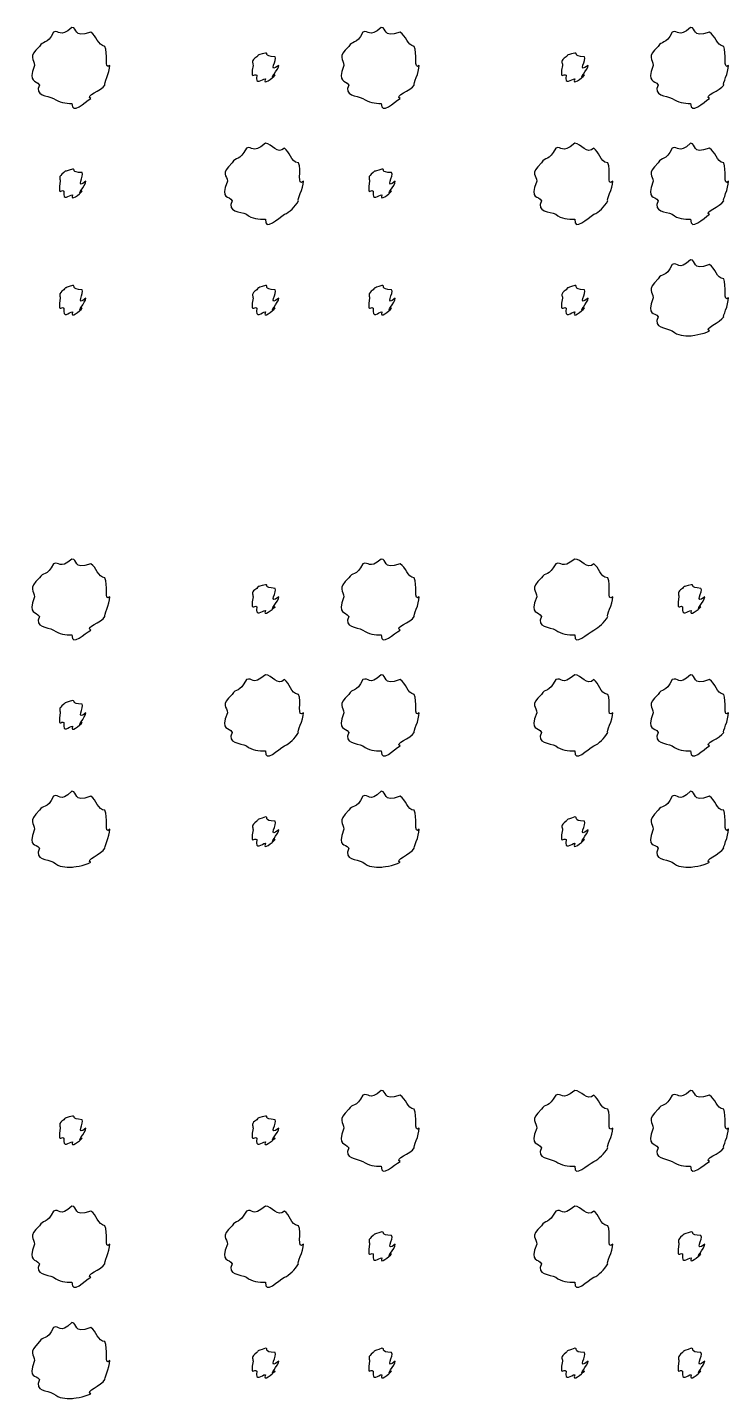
# Model space of a CAD drawing. Header units: millimetres. Extents: x -178 to -32, y 41 to 266.
# Drawn here: x -38.35 to -32.04, y 155.89 to 168.22 of the extents above; entities that cross this region are included whole.
import ezdxf

# ---------------------------------------------------------------- set-up
doc = ezdxf.new("R2010")
doc.units = ezdxf.units.MM
doc.layers.get('0').update_dxf_attribs({"linetype": 'CONTINUOUS'})

msp = doc.modelspace()

# ---------------------------------------------------------------- linework, layer by layer
at = {"color": 0}
for p, q in [((-37.9465, 168.22), (-37.9465, 168.22)), ((-35.1644, 168.22), (-35.1644, 168.22)), ((-32.3821, 168.22), (-32.3821, 168.22)), ((-36.2063, 167.989), (-36.2063, 167.989)), ((-33.4239, 167.989), (-33.4239, 167.989)), ((-36.2063, 167.178), (-36.2063, 167.178)), ((-33.4239, 167.178), (-33.4239, 167.178)), ((-32.3821, 167.178), (-32.3821, 167.178)), ((-37.9413, 166.946), (-37.9413, 166.946)), ((-35.1588, 166.946), (-35.1588, 166.946)), ((-32.3821, 166.131), (-32.3821, 166.131)), ((-37.9413, 165.899), (-37.9413, 165.899)), ((-36.2063, 165.899), (-36.2063, 165.899)), ((-35.1588, 165.899), (-35.1588, 165.899)), ((-33.4239, 165.899), (-33.4239, 165.899)), ((-37.9465, 163.439), (-37.9465, 163.439)), ((-35.1644, 163.439), (-35.1644, 163.439)), ((-33.4239, 163.439), (-33.4239, 163.439)), ((-36.2063, 163.208), (-36.2063, 163.208)), ((-32.3766, 163.208), (-32.3766, 163.208)), ((-36.2063, 162.398), (-36.2063, 162.398)), ((-35.1644, 162.398), (-35.1644, 162.398)), ((-33.4239, 162.398), (-33.4239, 162.398)), ((-32.3821, 162.398), (-32.3821, 162.398)), ((-37.9413, 162.166), (-37.9413, 162.166)), ((-37.9465, 161.35), (-37.9465, 161.35)), ((-35.1644, 161.35), (-35.1644, 161.35)), ((-32.3821, 161.35), (-32.3821, 161.35)), ((-36.2063, 161.119), (-36.2063, 161.119)), ((-33.4239, 161.119), (-33.4239, 161.119)), ((-35.1644, 158.66), (-35.1644, 158.66)), ((-33.4239, 158.66), (-33.4239, 158.66)), ((-32.3821, 158.66), (-32.3821, 158.66)), ((-37.9413, 158.429), (-37.9413, 158.429)), ((-36.2063, 158.429), (-36.2063, 158.429)), ((-37.9465, 157.619), (-37.9465, 157.619)), ((-36.2063, 157.619), (-36.2063, 157.619)), ((-33.4239, 157.619), (-33.4239, 157.619)), ((-35.1588, 157.387), (-35.1588, 157.387)), ((-32.3766, 157.387), (-32.3766, 157.387)), ((-37.9465, 156.571), (-37.9465, 156.571)), ((-36.2063, 156.34), (-36.2063, 156.34)), ((-35.1588, 156.34), (-35.1588, 156.34)), ((-33.4239, 156.34), (-33.4239, 156.34)), ((-32.3766, 156.34), (-32.3766, 156.34))]:
    msp.add_line(p, q, dxfattribs=at)
for points in [[(-37.9465, 168.22), (-38.0594, 168.118), (-38.057, 168.205), (-38.112, 168.176)], [(-37.7758, 168.176), (-37.9465, 168.118), (-37.8873, 168.22), (-37.9465, 168.22)], [(-35.1644, 168.22), (-35.2774, 168.118), (-35.2746, 168.205), (-35.3296, 168.176)], [(-34.9935, 168.176), (-35.1644, 168.118), (-35.1051, 168.22), (-35.1644, 168.22)], [(-32.3821, 168.22), (-32.4951, 168.118), (-32.4923, 168.205), (-32.5475, 168.176)], [(-32.2112, 168.176), (-32.3821, 168.118), (-32.3228, 168.22), (-32.3821, 168.22)], [(-38.112, 168.176), (-38.1698, 168.06), (-38.2083, 168.104), (-38.2386, 168.049)], [(-37.6488, 168.049), (-37.7179, 168.06), (-37.7208, 168.146), (-37.7758, 168.176)], [(-35.3296, 168.176), (-35.3875, 168.06), (-35.4263, 168.104), (-35.4566, 168.049)], [(-34.8667, 168.049), (-34.9356, 168.06), (-34.9383, 168.146), (-34.9935, 168.176)], [(-32.5475, 168.176), (-32.6053, 168.06), (-32.6439, 168.104), (-32.6742, 168.049)], [(-32.0844, 168.049), (-32.1533, 168.06), (-32.1561, 168.146), (-32.2112, 168.176)], [(-38.2386, 168.049), (-38.3462, 167.95), (-38.2827, 167.936), (-38.2827, 167.878)], [(-37.6047, 167.878), (-37.6601, 167.831), (-37.6185, 167.994), (-37.6488, 168.049)], [(-36.2063, 167.989), (-36.2998, 167.963), (-36.2613, 167.977), (-36.2832, 167.955)], [(-36.1181, 167.955), (-36.2338, 167.963), (-36.1689, 167.989), (-36.2063, 167.989)], [(-35.4566, 168.049), (-35.5639, 167.95), (-35.5007, 167.936), (-35.5007, 167.878)], [(-34.8226, 167.878), (-34.8777, 167.831), (-34.8364, 167.994), (-34.8667, 168.049)], [(-33.4239, 167.989), (-33.5176, 167.963), (-33.479, 167.977), (-33.501, 167.955)], [(-33.3357, 167.955), (-33.4514, 167.963), (-33.3867, 167.989), (-33.4239, 167.989)], [(-32.6742, 168.049), (-32.7817, 167.95), (-32.7183, 167.936), (-32.7183, 167.878)], [(-32.0403, 167.878), (-32.0954, 167.831), (-32.0541, 167.994), (-32.0844, 168.049)], [(-38.2827, 167.878), (-38.3462, 167.71), (-38.2676, 167.757), (-38.2386, 167.702)], [(-37.6488, 167.702), (-37.6601, 167.71), (-37.6047, 167.815), (-37.6047, 167.878)], [(-36.2832, 167.955), (-36.3439, 167.919), (-36.3164, 167.907), (-36.3164, 167.878)], [(-36.3164, 167.878), (-36.3439, 167.736), (-36.3054, 167.812), (-36.2832, 167.79)], [(-36.0849, 167.878), (-36.1897, 167.802), (-36.0959, 167.933), (-36.1181, 167.955)], [(-36.1181, 167.79), (-36.1897, 167.736), (-36.0849, 167.841), (-36.0849, 167.878)], [(-35.5007, 167.878), (-35.5639, 167.71), (-35.4856, 167.757), (-35.4566, 167.702)], [(-34.8667, 167.702), (-34.8777, 167.71), (-34.8226, 167.815), (-34.8226, 167.878)], [(-33.501, 167.955), (-33.5617, 167.919), (-33.5341, 167.907), (-33.5341, 167.878)], [(-33.5341, 167.878), (-33.5617, 167.736), (-33.5231, 167.812), (-33.501, 167.79)], [(-33.3026, 167.878), (-33.4073, 167.802), (-33.3137, 167.933), (-33.3357, 167.955)], [(-33.3357, 167.79), (-33.4073, 167.736), (-33.3026, 167.841), (-33.3026, 167.878)], [(-32.7183, 167.878), (-32.7817, 167.71), (-32.7032, 167.757), (-32.6742, 167.702)], [(-32.0844, 167.702), (-32.0954, 167.71), (-32.0403, 167.815), (-32.0403, 167.878)], [(-36.2832, 167.79), (-36.2998, 167.692), (-36.2352, 167.757), (-36.2063, 167.757)], [(-36.2063, 167.757), (-36.2338, 167.692), (-36.14, 167.768), (-36.1181, 167.79)], [(-33.501, 167.79), (-33.5176, 167.692), (-33.4528, 167.757), (-33.4239, 167.757)], [(-33.4239, 167.757), (-33.4514, 167.692), (-33.3578, 167.768), (-33.3357, 167.79)], [(-38.2386, 167.702), (-38.2884, 167.604), (-38.167, 167.609), (-38.112, 167.58)], [(-37.7758, 167.58), (-37.8365, 167.604), (-37.6777, 167.65), (-37.6488, 167.702)], [(-35.4566, 167.702), (-35.506, 167.604), (-35.3847, 167.609), (-35.3296, 167.58)], [(-34.9935, 167.58), (-35.0541, 167.604), (-34.8956, 167.65), (-34.8667, 167.702)], [(-32.6742, 167.702), (-32.7238, 167.604), (-32.6026, 167.609), (-32.5475, 167.58)], [(-32.2112, 167.58), (-32.2718, 167.604), (-32.1134, 167.65), (-32.0844, 167.702)], [(-38.112, 167.58), (-38.0594, 167.545), (-38.0016, 167.536), (-37.9465, 167.536)], [(-37.9465, 167.536), (-37.9465, 167.428), (-37.8308, 167.55), (-37.7758, 167.58)], [(-35.3296, 167.58), (-35.2774, 167.545), (-35.2195, 167.536), (-35.1644, 167.536)], [(-35.1644, 167.536), (-35.1644, 167.428), (-35.0486, 167.55), (-34.9935, 167.58)], [(-32.5475, 167.58), (-32.4951, 167.545), (-32.4372, 167.536), (-32.3821, 167.536)], [(-32.3821, 167.536), (-32.3821, 167.428), (-32.2663, 167.55), (-32.2112, 167.58)], [(-36.377, 167.134), (-36.4391, 167.013), (-36.4733, 167.06), (-36.5037, 167.002)], [(-36.2063, 167.178), (-36.3287, 167.071), (-36.322, 167.163), (-36.377, 167.134)], [(-36.0352, 167.134), (-36.093, 167.071), (-36.147, 167.178), (-36.2063, 167.178)], [(-35.9085, 167.002), (-35.9869, 167.013), (-35.983, 167.104), (-36.0352, 167.134)], [(-33.5947, 167.134), (-33.6568, 167.013), (-33.6912, 167.06), (-33.7215, 167.002)], [(-33.4239, 167.178), (-33.5465, 167.071), (-33.5396, 167.163), (-33.5947, 167.134)], [(-33.253, 167.134), (-33.3109, 167.071), (-33.3646, 167.178), (-33.4239, 167.178)], [(-33.1262, 167.002), (-33.2048, 167.013), (-33.2007, 167.104), (-33.253, 167.134)], [(-32.5475, 167.134), (-32.6053, 167.013), (-32.6439, 167.06), (-32.6742, 167.002)], [(-32.3821, 167.178), (-32.4951, 167.071), (-32.4923, 167.163), (-32.5475, 167.134)], [(-32.2112, 167.134), (-32.3821, 167.071), (-32.3228, 167.178), (-32.3821, 167.178)], [(-32.0844, 167.002), (-32.1533, 167.013), (-32.1561, 167.104), (-32.2112, 167.134)], [(-36.5037, 167.002), (-36.6155, 166.898), (-36.5478, 166.891), (-36.5478, 166.836)], [(-35.8644, 166.836), (-35.9251, 166.781), (-35.8782, 166.946), (-35.9085, 167.002)], [(-33.7215, 167.002), (-33.8332, 166.898), (-33.7656, 166.891), (-33.7656, 166.836)], [(-33.0821, 166.836), (-33.1428, 166.781), (-33.0959, 166.946), (-33.1262, 167.002)], [(-32.6742, 167.002), (-32.7817, 166.898), (-32.7183, 166.891), (-32.7183, 166.836)], [(-32.0403, 166.836), (-32.0954, 166.781), (-32.0541, 166.946), (-32.0844, 167.002)], [(-38.0182, 166.914), (-38.0746, 166.872), (-38.0513, 166.865), (-38.0513, 166.836)], [(-37.9413, 166.946), (-38.0305, 166.916), (-37.9963, 166.936), (-38.0182, 166.914)], [(-37.8531, 166.914), (-37.9645, 166.916), (-37.9039, 166.946), (-37.9413, 166.946)], [(-37.8199, 166.836), (-37.9204, 166.755), (-37.8308, 166.891), (-37.8531, 166.914)], [(-35.236, 166.914), (-35.2926, 166.872), (-35.2691, 166.865), (-35.2691, 166.836)], [(-35.1588, 166.946), (-35.2484, 166.916), (-35.214, 166.936), (-35.236, 166.914)], [(-35.0706, 166.914), (-35.1822, 166.916), (-35.1216, 166.946), (-35.1588, 166.946)], [(-35.0376, 166.836), (-35.1381, 166.755), (-35.0486, 166.891), (-35.0706, 166.914)], [(-38.0513, 166.836), (-38.0746, 166.689), (-38.0404, 166.77), (-38.0182, 166.748)], [(-38.0182, 166.748), (-38.0305, 166.645), (-37.9702, 166.715), (-37.9413, 166.715)], [(-37.9413, 166.715), (-37.9645, 166.645), (-37.8749, 166.726), (-37.8531, 166.748)], [(-37.8531, 166.748), (-37.9204, 166.689), (-37.8199, 166.799), (-37.8199, 166.836)], [(-36.5478, 166.836), (-36.6155, 166.663), (-36.5326, 166.715), (-36.5037, 166.66)], [(-35.9085, 166.66), (-35.9251, 166.663), (-35.8644, 166.773), (-35.8644, 166.836)], [(-35.2691, 166.836), (-35.2926, 166.689), (-35.2581, 166.77), (-35.236, 166.748)], [(-35.236, 166.748), (-35.2484, 166.645), (-35.1878, 166.715), (-35.1588, 166.715)], [(-35.1588, 166.715), (-35.1822, 166.645), (-35.0927, 166.726), (-35.0706, 166.748)], [(-35.0706, 166.748), (-35.1381, 166.689), (-35.0376, 166.799), (-35.0376, 166.836)], [(-33.7656, 166.836), (-33.8332, 166.663), (-33.7505, 166.715), (-33.7215, 166.66)], [(-33.1262, 166.66), (-33.1428, 166.663), (-33.0821, 166.773), (-33.0821, 166.836)], [(-32.7183, 166.836), (-32.7817, 166.663), (-32.7032, 166.715), (-32.6742, 166.66)], [(-32.0844, 166.66), (-32.0954, 166.663), (-32.0403, 166.773), (-32.0403, 166.836)], [(-36.5037, 166.66), (-36.5562, 166.557), (-36.4321, 166.568), (-36.377, 166.539)], [(-36.0352, 166.539), (-35.9869, 166.557), (-35.9417, 166.607), (-35.9085, 166.66)], [(-33.7215, 166.66), (-33.7739, 166.557), (-33.6499, 166.568), (-33.5947, 166.539)], [(-33.253, 166.539), (-33.2048, 166.557), (-33.1593, 166.607), (-33.1262, 166.66)], [(-32.6742, 166.66), (-32.7238, 166.557), (-32.6026, 166.568), (-32.5475, 166.539)], [(-32.2112, 166.539), (-32.2718, 166.557), (-32.1134, 166.607), (-32.0844, 166.66)], [(-36.377, 166.539), (-36.3287, 166.497), (-36.2641, 166.495), (-36.2063, 166.495)], [(-36.2063, 166.495), (-36.2116, 166.38), (-36.0902, 166.508), (-36.0352, 166.539)], [(-33.5947, 166.539), (-33.5465, 166.497), (-33.4818, 166.495), (-33.4239, 166.495)], [(-33.4239, 166.495), (-33.4294, 166.38), (-33.3081, 166.508), (-33.253, 166.539)], [(-32.5475, 166.539), (-32.4951, 166.497), (-32.4372, 166.495), (-32.3821, 166.495)], [(-32.3821, 166.495), (-32.3821, 166.38), (-32.2663, 166.508), (-32.2112, 166.539)], [(-32.3821, 166.131), (-32.4951, 166.02), (-32.4923, 166.116), (-32.5475, 166.087)], [(-32.2112, 166.087), (-32.3821, 166.02), (-32.3228, 166.131), (-32.3821, 166.131)], [(-32.5475, 166.087), (-32.6053, 165.961), (-32.6439, 166.015), (-32.6742, 165.96)], [(-32.0844, 165.96), (-32.1533, 165.961), (-32.1561, 166.056), (-32.2112, 166.087)], [(-37.9413, 165.899), (-38.0305, 165.866), (-37.9963, 165.886), (-38.0182, 165.861)], [(-37.8531, 165.861), (-37.9645, 165.866), (-37.9039, 165.899), (-37.9413, 165.899)], [(-36.2063, 165.899), (-36.2998, 165.866), (-36.2613, 165.886), (-36.2832, 165.861)], [(-36.1181, 165.861), (-36.2338, 165.866), (-36.1689, 165.899), (-36.2063, 165.899)], [(-35.1588, 165.899), (-35.2484, 165.866), (-35.214, 165.886), (-35.236, 165.861)], [(-35.0706, 165.861), (-35.1822, 165.866), (-35.1216, 165.899), (-35.1588, 165.899)], [(-33.4239, 165.899), (-33.5176, 165.866), (-33.479, 165.886), (-33.501, 165.861)], [(-33.3357, 165.861), (-33.4514, 165.866), (-33.3867, 165.899), (-33.4239, 165.899)], [(-32.6742, 165.96), (-32.7817, 165.851), (-32.7183, 165.847), (-32.7183, 165.789)], [(-32.0403, 165.789), (-32.0954, 165.734), (-32.0541, 165.905), (-32.0844, 165.96)], [(-38.0182, 165.861), (-38.0746, 165.818), (-38.0513, 165.813), (-38.0513, 165.784)], [(-38.0513, 165.784), (-38.0746, 165.637), (-38.0404, 165.72), (-38.0182, 165.695)], [(-37.8199, 165.784), (-37.9204, 165.701), (-37.8308, 165.839), (-37.8531, 165.861)], [(-37.8531, 165.695), (-37.9204, 165.637), (-37.8199, 165.751), (-37.8199, 165.784)], [(-36.2832, 165.861), (-36.3439, 165.818), (-36.3164, 165.813), (-36.3164, 165.784)], [(-36.3164, 165.784), (-36.3439, 165.637), (-36.3054, 165.72), (-36.2832, 165.695)], [(-36.0849, 165.784), (-36.1897, 165.701), (-36.0959, 165.839), (-36.1181, 165.861)], [(-36.1181, 165.695), (-36.1897, 165.637), (-36.0849, 165.751), (-36.0849, 165.784)], [(-35.236, 165.861), (-35.2926, 165.818), (-35.2691, 165.813), (-35.2691, 165.784)], [(-35.2691, 165.784), (-35.2926, 165.637), (-35.2581, 165.72), (-35.236, 165.695)], [(-35.0376, 165.784), (-35.1381, 165.701), (-35.0486, 165.839), (-35.0706, 165.861)], [(-35.0706, 165.695), (-35.1381, 165.637), (-35.0376, 165.751), (-35.0376, 165.784)], [(-33.501, 165.861), (-33.5617, 165.818), (-33.5341, 165.813), (-33.5341, 165.784)], [(-33.5341, 165.784), (-33.5617, 165.637), (-33.5231, 165.72), (-33.501, 165.695)], [(-33.3026, 165.784), (-33.4073, 165.701), (-33.3137, 165.839), (-33.3357, 165.861)], [(-33.3357, 165.695), (-33.4073, 165.637), (-33.3026, 165.751), (-33.3026, 165.784)], [(-32.7183, 165.789), (-32.7817, 165.613), (-32.7032, 165.669), (-32.6742, 165.618)], [(-32.0844, 165.618), (-32.0954, 165.613), (-32.0403, 165.725), (-32.0403, 165.789)], [(-38.0182, 165.695), (-38.0305, 165.591), (-37.9702, 165.662), (-37.9413, 165.662)], [(-37.9413, 165.662), (-37.9645, 165.591), (-37.8749, 165.673), (-37.8531, 165.695)], [(-36.2832, 165.695), (-36.2998, 165.591), (-36.2352, 165.662), (-36.2063, 165.662)], [(-36.2063, 165.662), (-36.2338, 165.591), (-36.14, 165.673), (-36.1181, 165.695)], [(-35.236, 165.695), (-35.2484, 165.591), (-35.1878, 165.662), (-35.1588, 165.662)], [(-35.1588, 165.662), (-35.1822, 165.591), (-35.0927, 165.673), (-35.0706, 165.695)], [(-33.501, 165.695), (-33.5176, 165.591), (-33.4528, 165.662), (-33.4239, 165.662)], [(-33.4239, 165.662), (-33.4514, 165.591), (-33.3578, 165.673), (-33.3357, 165.695)], [(-32.6742, 165.618), (-32.7238, 165.509), (-32.6026, 165.524), (-32.5475, 165.491)], [(-32.2112, 165.491), (-32.2718, 165.509), (-32.1134, 165.566), (-32.0844, 165.618)], [(-32.5475, 165.491), (-32.4951, 165.447), (-32.4372, 165.447), (-32.3821, 165.447)], [(-32.3821, 165.447), (-32.3821, 165.447), (-32.2663, 165.461), (-32.2112, 165.491)], [(-37.9465, 163.439), (-38.0594, 163.338), (-38.057, 163.424), (-38.112, 163.395)], [(-37.7758, 163.395), (-37.9465, 163.338), (-37.8873, 163.439), (-37.9465, 163.439)], [(-35.1644, 163.439), (-35.2774, 163.338), (-35.2746, 163.424), (-35.3296, 163.395)], [(-34.9935, 163.395), (-35.1644, 163.338), (-35.1051, 163.439), (-35.1644, 163.439)], [(-33.4239, 163.439), (-33.5465, 163.338), (-33.5396, 163.424), (-33.5947, 163.395)], [(-33.253, 163.395), (-33.3109, 163.338), (-33.3646, 163.439), (-33.4239, 163.439)], [(-38.112, 163.395), (-38.1698, 163.28), (-38.2083, 163.324), (-38.2386, 163.269)], [(-37.6488, 163.269), (-37.7179, 163.28), (-37.7208, 163.365), (-37.7758, 163.395)], [(-35.3296, 163.395), (-35.3875, 163.28), (-35.4263, 163.324), (-35.4566, 163.269)], [(-34.8667, 163.269), (-34.9356, 163.28), (-34.9383, 163.365), (-34.9935, 163.395)], [(-33.5947, 163.395), (-33.6568, 163.28), (-33.6912, 163.324), (-33.7215, 163.269)], [(-33.1262, 163.269), (-33.2048, 163.28), (-33.2007, 163.365), (-33.253, 163.395)], [(-38.2386, 163.269), (-38.3462, 163.169), (-38.2827, 163.155), (-38.2827, 163.098)], [(-37.6047, 163.098), (-37.6601, 163.051), (-37.6185, 163.213), (-37.6488, 163.269)], [(-36.2832, 163.175), (-36.3439, 163.139), (-36.3164, 163.127), (-36.3164, 163.098)], [(-36.2063, 163.208), (-36.2998, 163.183), (-36.2613, 163.197), (-36.2832, 163.175)], [(-36.1181, 163.175), (-36.2338, 163.183), (-36.1689, 163.208), (-36.2063, 163.208)], [(-36.0849, 163.098), (-36.1897, 163.022), (-36.0959, 163.153), (-36.1181, 163.175)], [(-35.4566, 163.269), (-35.5639, 163.169), (-35.5007, 163.155), (-35.5007, 163.098)], [(-34.8226, 163.098), (-34.8777, 163.051), (-34.8364, 163.213), (-34.8667, 163.269)], [(-33.7215, 163.269), (-33.8332, 163.169), (-33.7656, 163.155), (-33.7656, 163.098)], [(-33.0821, 163.098), (-33.1428, 163.051), (-33.0959, 163.213), (-33.1262, 163.269)], [(-32.4538, 163.175), (-32.5102, 163.139), (-32.4868, 163.127), (-32.4868, 163.098)], [(-32.3766, 163.208), (-32.4661, 163.183), (-32.4317, 163.197), (-32.4538, 163.175)], [(-32.2884, 163.175), (-32.4, 163.183), (-32.3394, 163.208), (-32.3766, 163.208)], [(-32.2553, 163.098), (-32.3559, 163.022), (-32.2663, 163.153), (-32.2884, 163.175)], [(-38.2827, 163.098), (-38.3462, 162.93), (-38.2676, 162.976), (-38.2386, 162.921)], [(-37.6488, 162.921), (-37.6601, 162.93), (-37.6047, 163.034), (-37.6047, 163.098)], [(-36.3164, 163.098), (-36.3439, 162.956), (-36.3054, 163.032), (-36.2832, 163.009)], [(-36.1181, 163.009), (-36.1897, 162.956), (-36.0849, 163.061), (-36.0849, 163.098)], [(-35.5007, 163.098), (-35.5639, 162.93), (-35.4856, 162.976), (-35.4566, 162.921)], [(-34.8667, 162.921), (-34.8777, 162.93), (-34.8226, 163.034), (-34.8226, 163.098)], [(-33.7656, 163.098), (-33.8332, 162.93), (-33.7505, 162.976), (-33.7215, 162.921)], [(-33.1262, 162.921), (-33.1428, 162.93), (-33.0821, 163.034), (-33.0821, 163.098)], [(-32.4868, 163.098), (-32.5102, 162.956), (-32.4758, 163.032), (-32.4538, 163.009)], [(-32.2884, 163.009), (-32.3559, 162.956), (-32.2553, 163.061), (-32.2553, 163.098)], [(-38.2386, 162.921), (-38.2884, 162.824), (-38.167, 162.829), (-38.112, 162.8)], [(-37.7758, 162.8), (-37.8365, 162.824), (-37.6777, 162.869), (-37.6488, 162.921)], [(-36.2832, 163.009), (-36.2998, 162.912), (-36.2352, 162.976), (-36.2063, 162.976)], [(-36.2063, 162.976), (-36.2338, 162.912), (-36.14, 162.988), (-36.1181, 163.009)], [(-35.4566, 162.921), (-35.506, 162.824), (-35.3847, 162.829), (-35.3296, 162.8)], [(-34.9935, 162.8), (-35.0541, 162.824), (-34.8956, 162.869), (-34.8667, 162.921)], [(-33.7215, 162.921), (-33.7739, 162.824), (-33.6499, 162.829), (-33.5947, 162.8)], [(-33.253, 162.8), (-33.2048, 162.824), (-33.1593, 162.869), (-33.1262, 162.921)], [(-32.4538, 163.009), (-32.4661, 162.912), (-32.4055, 162.976), (-32.3766, 162.976)], [(-32.3766, 162.976), (-32.4, 162.912), (-32.3104, 162.988), (-32.2884, 163.009)], [(-38.112, 162.8), (-38.0594, 162.764), (-38.0016, 162.756), (-37.9465, 162.756)], [(-37.9465, 162.756), (-37.9465, 162.647), (-37.8308, 162.77), (-37.7758, 162.8)], [(-35.3296, 162.8), (-35.2774, 162.764), (-35.2195, 162.756), (-35.1644, 162.756)], [(-35.1644, 162.756), (-35.1644, 162.647), (-35.0486, 162.77), (-34.9935, 162.8)], [(-33.5947, 162.8), (-33.5465, 162.764), (-33.4818, 162.756), (-33.4239, 162.756)], [(-33.4239, 162.756), (-33.4294, 162.647), (-33.3081, 162.77), (-33.253, 162.8)], [(-36.377, 162.354), (-36.4391, 162.232), (-36.4733, 162.279), (-36.5037, 162.221)], [(-36.2063, 162.398), (-36.3287, 162.29), (-36.322, 162.383), (-36.377, 162.354)], [(-36.0352, 162.354), (-36.093, 162.29), (-36.147, 162.398), (-36.2063, 162.398)], [(-35.9085, 162.221), (-35.9869, 162.232), (-35.983, 162.323), (-36.0352, 162.354)], [(-35.3296, 162.354), (-35.3875, 162.232), (-35.4263, 162.279), (-35.4566, 162.221)], [(-35.1644, 162.398), (-35.2774, 162.29), (-35.2746, 162.383), (-35.3296, 162.354)], [(-34.9935, 162.354), (-35.1644, 162.29), (-35.1051, 162.398), (-35.1644, 162.398)], [(-34.8667, 162.221), (-34.9356, 162.232), (-34.9383, 162.323), (-34.9935, 162.354)], [(-33.5947, 162.354), (-33.6568, 162.232), (-33.6912, 162.279), (-33.7215, 162.221)], [(-33.4239, 162.398), (-33.5465, 162.29), (-33.5396, 162.383), (-33.5947, 162.354)], [(-33.253, 162.354), (-33.3109, 162.29), (-33.3646, 162.398), (-33.4239, 162.398)], [(-33.1262, 162.221), (-33.2048, 162.232), (-33.2007, 162.323), (-33.253, 162.354)], [(-32.5475, 162.354), (-32.6053, 162.232), (-32.6439, 162.279), (-32.6742, 162.221)], [(-32.3821, 162.398), (-32.4951, 162.29), (-32.4923, 162.383), (-32.5475, 162.354)], [(-32.2112, 162.354), (-32.3821, 162.29), (-32.3228, 162.398), (-32.3821, 162.398)], [(-32.0844, 162.221), (-32.1533, 162.232), (-32.1561, 162.323), (-32.2112, 162.354)], [(-37.9413, 162.166), (-38.0305, 162.136), (-37.9963, 162.155), (-38.0182, 162.133)], [(-37.8531, 162.133), (-37.9645, 162.136), (-37.9039, 162.166), (-37.9413, 162.166)], [(-36.5037, 162.221), (-36.6155, 162.118), (-36.5478, 162.111), (-36.5478, 162.056)], [(-35.8644, 162.056), (-35.9251, 162.001), (-35.8782, 162.166), (-35.9085, 162.221)], [(-35.4566, 162.221), (-35.5639, 162.118), (-35.5007, 162.111), (-35.5007, 162.056)], [(-34.8226, 162.056), (-34.8777, 162.001), (-34.8364, 162.166), (-34.8667, 162.221)], [(-33.7215, 162.221), (-33.8332, 162.118), (-33.7656, 162.111), (-33.7656, 162.056)], [(-33.0821, 162.056), (-33.1428, 162.001), (-33.0959, 162.166), (-33.1262, 162.221)], [(-32.6742, 162.221), (-32.7817, 162.118), (-32.7183, 162.111), (-32.7183, 162.056)], [(-32.0403, 162.056), (-32.0954, 162.001), (-32.0541, 162.166), (-32.0844, 162.221)], [(-38.0182, 162.133), (-38.0746, 162.092), (-38.0513, 162.085), (-38.0513, 162.056)], [(-38.0513, 162.056), (-38.0746, 161.908), (-38.0404, 161.99), (-38.0182, 161.968)], [(-37.8199, 162.056), (-37.9204, 161.975), (-37.8308, 162.111), (-37.8531, 162.133)], [(-37.8531, 161.968), (-37.9204, 161.908), (-37.8199, 162.019), (-37.8199, 162.056)], [(-36.5478, 162.056), (-36.6155, 161.882), (-36.5326, 161.935), (-36.5037, 161.879)], [(-35.9085, 161.879), (-35.9251, 161.882), (-35.8644, 161.992), (-35.8644, 162.056)], [(-35.5007, 162.056), (-35.5639, 161.882), (-35.4856, 161.935), (-35.4566, 161.879)], [(-34.8667, 161.879), (-34.8777, 161.882), (-34.8226, 161.992), (-34.8226, 162.056)], [(-33.7656, 162.056), (-33.8332, 161.882), (-33.7505, 161.935), (-33.7215, 161.879)], [(-33.1262, 161.879), (-33.1428, 161.882), (-33.0821, 161.992), (-33.0821, 162.056)], [(-32.7183, 162.056), (-32.7817, 161.882), (-32.7032, 161.935), (-32.6742, 161.879)], [(-32.0844, 161.879), (-32.0954, 161.882), (-32.0403, 161.992), (-32.0403, 162.056)], [(-38.0182, 161.968), (-38.0305, 161.864), (-37.9702, 161.935), (-37.9413, 161.935)], [(-37.9413, 161.935), (-37.9645, 161.864), (-37.8749, 161.946), (-37.8531, 161.968)], [(-36.5037, 161.879), (-36.5562, 161.776), (-36.4321, 161.787), (-36.377, 161.758)], [(-36.0352, 161.758), (-35.9869, 161.776), (-35.9417, 161.827), (-35.9085, 161.879)], [(-35.4566, 161.879), (-35.506, 161.776), (-35.3847, 161.787), (-35.3296, 161.758)], [(-34.9935, 161.758), (-35.0541, 161.776), (-34.8956, 161.827), (-34.8667, 161.879)], [(-33.7215, 161.879), (-33.7739, 161.776), (-33.6499, 161.787), (-33.5947, 161.758)], [(-33.253, 161.758), (-33.2048, 161.776), (-33.1593, 161.827), (-33.1262, 161.879)], [(-32.6742, 161.879), (-32.7238, 161.776), (-32.6026, 161.787), (-32.5475, 161.758)], [(-32.2112, 161.758), (-32.2718, 161.776), (-32.1134, 161.827), (-32.0844, 161.879)], [(-36.377, 161.758), (-36.3287, 161.717), (-36.2641, 161.714), (-36.2063, 161.714)], [(-36.2063, 161.714), (-36.2116, 161.6), (-36.0902, 161.728), (-36.0352, 161.758)], [(-35.3296, 161.758), (-35.2774, 161.717), (-35.2195, 161.714), (-35.1644, 161.714)], [(-35.1644, 161.714), (-35.1644, 161.6), (-35.0486, 161.728), (-34.9935, 161.758)], [(-33.5947, 161.758), (-33.5465, 161.717), (-33.4818, 161.714), (-33.4239, 161.714)], [(-33.4239, 161.714), (-33.4294, 161.6), (-33.3081, 161.728), (-33.253, 161.758)], [(-32.5475, 161.758), (-32.4951, 161.717), (-32.4372, 161.714), (-32.3821, 161.714)], [(-32.3821, 161.714), (-32.3821, 161.6), (-32.2663, 161.728), (-32.2112, 161.758)], [(-38.112, 161.306), (-38.1698, 161.181), (-38.2083, 161.235), (-38.2386, 161.18)], [(-37.9465, 161.35), (-38.0594, 161.24), (-38.057, 161.335), (-38.112, 161.306)], [(-37.7758, 161.306), (-37.9465, 161.24), (-37.8873, 161.35), (-37.9465, 161.35)], [(-37.6488, 161.18), (-37.7179, 161.181), (-37.7208, 161.276), (-37.7758, 161.306)], [(-35.3296, 161.306), (-35.3875, 161.181), (-35.4263, 161.235), (-35.4566, 161.18)], [(-35.1644, 161.35), (-35.2774, 161.24), (-35.2746, 161.335), (-35.3296, 161.306)], [(-34.9935, 161.306), (-35.1644, 161.24), (-35.1051, 161.35), (-35.1644, 161.35)], [(-34.8667, 161.18), (-34.9356, 161.181), (-34.9383, 161.276), (-34.9935, 161.306)], [(-32.5475, 161.306), (-32.6053, 161.181), (-32.6439, 161.235), (-32.6742, 161.18)], [(-32.3821, 161.35), (-32.4951, 161.24), (-32.4923, 161.335), (-32.5475, 161.306)], [(-32.2112, 161.306), (-32.3821, 161.24), (-32.3228, 161.35), (-32.3821, 161.35)], [(-32.0844, 161.18), (-32.1533, 161.181), (-32.1561, 161.276), (-32.2112, 161.306)], [(-38.2386, 161.18), (-38.3462, 161.071), (-38.2827, 161.066), (-38.2827, 161.008)], [(-37.6047, 161.008), (-37.6601, 160.953), (-37.6185, 161.124), (-37.6488, 161.18)], [(-35.4566, 161.18), (-35.5639, 161.071), (-35.5007, 161.066), (-35.5007, 161.008)], [(-34.8226, 161.008), (-34.8777, 160.953), (-34.8364, 161.124), (-34.8667, 161.18)], [(-32.6742, 161.18), (-32.7817, 161.071), (-32.7183, 161.066), (-32.7183, 161.008)], [(-32.0403, 161.008), (-32.0954, 160.953), (-32.0541, 161.124), (-32.0844, 161.18)], [(-36.2832, 161.08), (-36.3439, 161.037), (-36.3164, 161.032), (-36.3164, 161.003)], [(-36.2063, 161.119), (-36.2998, 161.086), (-36.2613, 161.105), (-36.2832, 161.08)], [(-36.1181, 161.08), (-36.2338, 161.086), (-36.1689, 161.119), (-36.2063, 161.119)], [(-36.0849, 161.003), (-36.1897, 160.92), (-36.0959, 161.058), (-36.1181, 161.08)], [(-33.501, 161.08), (-33.5617, 161.037), (-33.5341, 161.032), (-33.5341, 161.003)], [(-33.4239, 161.119), (-33.5176, 161.086), (-33.479, 161.105), (-33.501, 161.08)], [(-33.3357, 161.08), (-33.4514, 161.086), (-33.3867, 161.119), (-33.4239, 161.119)], [(-33.3026, 161.003), (-33.4073, 160.92), (-33.3137, 161.058), (-33.3357, 161.08)], [(-38.2827, 161.008), (-38.3462, 160.832), (-38.2676, 160.889), (-38.2386, 160.838)], [(-37.6488, 160.838), (-37.6601, 160.832), (-37.6047, 160.945), (-37.6047, 161.008)], [(-36.3164, 161.003), (-36.3439, 160.857), (-36.3054, 160.94), (-36.2832, 160.915)], [(-36.1181, 160.915), (-36.1897, 160.857), (-36.0849, 160.97), (-36.0849, 161.003)], [(-35.5007, 161.008), (-35.5639, 160.832), (-35.4856, 160.889), (-35.4566, 160.838)], [(-34.8667, 160.838), (-34.8777, 160.832), (-34.8226, 160.945), (-34.8226, 161.008)], [(-33.5341, 161.003), (-33.5617, 160.857), (-33.5231, 160.94), (-33.501, 160.915)], [(-33.3357, 160.915), (-33.4073, 160.857), (-33.3026, 160.97), (-33.3026, 161.003)], [(-32.7183, 161.008), (-32.7817, 160.832), (-32.7032, 160.889), (-32.6742, 160.838)], [(-32.0844, 160.838), (-32.0954, 160.832), (-32.0403, 160.945), (-32.0403, 161.008)], [(-38.2386, 160.838), (-38.2884, 160.729), (-38.167, 160.744), (-38.112, 160.711)], [(-37.7758, 160.711), (-37.8365, 160.729), (-37.6777, 160.786), (-37.6488, 160.838)], [(-36.2832, 160.915), (-36.2998, 160.81), (-36.2352, 160.882), (-36.2063, 160.882)], [(-36.2063, 160.882), (-36.2338, 160.81), (-36.14, 160.893), (-36.1181, 160.915)], [(-35.4566, 160.838), (-35.506, 160.729), (-35.3847, 160.744), (-35.3296, 160.711)], [(-34.9935, 160.711), (-35.0541, 160.729), (-34.8956, 160.786), (-34.8667, 160.838)], [(-33.501, 160.915), (-33.5176, 160.81), (-33.4528, 160.882), (-33.4239, 160.882)], [(-33.4239, 160.882), (-33.4514, 160.81), (-33.3578, 160.893), (-33.3357, 160.915)], [(-32.6742, 160.838), (-32.7238, 160.729), (-32.6026, 160.744), (-32.5475, 160.711)], [(-32.2112, 160.711), (-32.2718, 160.729), (-32.1134, 160.786), (-32.0844, 160.838)], [(-38.112, 160.711), (-38.0594, 160.667), (-38.0016, 160.667), (-37.9465, 160.667)], [(-37.9465, 160.667), (-37.9465, 160.667), (-37.8308, 160.681), (-37.7758, 160.711)], [(-35.3296, 160.711), (-35.2774, 160.667), (-35.2195, 160.667), (-35.1644, 160.667)], [(-35.1644, 160.667), (-35.1644, 160.667), (-35.0486, 160.681), (-34.9935, 160.711)], [(-32.5475, 160.711), (-32.4951, 160.667), (-32.4372, 160.667), (-32.3821, 160.667)], [(-32.3821, 160.667), (-32.3821, 160.667), (-32.2663, 160.681), (-32.2112, 160.711)], [(-35.3296, 158.616), (-35.3875, 158.501), (-35.4263, 158.545), (-35.4566, 158.49)], [(-35.1644, 158.66), (-35.2774, 158.558), (-35.2746, 158.645), (-35.3296, 158.616)], [(-34.9935, 158.616), (-35.1644, 158.558), (-35.1051, 158.66), (-35.1644, 158.66)], [(-34.8667, 158.49), (-34.9356, 158.501), (-34.9383, 158.586), (-34.9935, 158.616)], [(-33.5947, 158.616), (-33.6568, 158.501), (-33.6912, 158.545), (-33.7215, 158.49)], [(-33.4239, 158.66), (-33.5465, 158.558), (-33.5396, 158.645), (-33.5947, 158.616)], [(-33.253, 158.616), (-33.3109, 158.558), (-33.3646, 158.66), (-33.4239, 158.66)], [(-33.1262, 158.49), (-33.2048, 158.501), (-33.2007, 158.586), (-33.253, 158.616)], [(-32.5475, 158.616), (-32.6053, 158.501), (-32.6439, 158.545), (-32.6742, 158.49)], [(-32.3821, 158.66), (-32.4951, 158.558), (-32.4923, 158.645), (-32.5475, 158.616)], [(-32.2112, 158.616), (-32.3821, 158.558), (-32.3228, 158.66), (-32.3821, 158.66)], [(-32.0844, 158.49), (-32.1533, 158.501), (-32.1561, 158.586), (-32.2112, 158.616)], [(-35.4566, 158.49), (-35.5639, 158.39), (-35.5007, 158.376), (-35.5007, 158.319)], [(-34.8226, 158.319), (-34.8777, 158.272), (-34.8364, 158.434), (-34.8667, 158.49)], [(-33.7215, 158.49), (-33.8332, 158.39), (-33.7656, 158.376), (-33.7656, 158.319)], [(-33.0821, 158.319), (-33.1428, 158.272), (-33.0959, 158.434), (-33.1262, 158.49)], [(-32.6742, 158.49), (-32.7817, 158.39), (-32.7183, 158.376), (-32.7183, 158.319)], [(-32.0403, 158.319), (-32.0954, 158.272), (-32.0541, 158.434), (-32.0844, 158.49)], [(-38.0182, 158.396), (-38.0746, 158.36), (-38.0513, 158.347), (-38.0513, 158.319)], [(-37.9413, 158.429), (-38.0305, 158.404), (-37.9963, 158.418), (-38.0182, 158.396)], [(-37.8531, 158.396), (-37.9645, 158.404), (-37.9039, 158.429), (-37.9413, 158.429)], [(-37.8199, 158.319), (-37.9204, 158.243), (-37.8308, 158.374), (-37.8531, 158.396)], [(-36.2832, 158.396), (-36.3439, 158.36), (-36.3164, 158.347), (-36.3164, 158.319)], [(-36.2063, 158.429), (-36.2998, 158.404), (-36.2613, 158.418), (-36.2832, 158.396)], [(-36.1181, 158.396), (-36.2338, 158.404), (-36.1689, 158.429), (-36.2063, 158.429)], [(-36.0849, 158.319), (-36.1897, 158.243), (-36.0959, 158.374), (-36.1181, 158.396)], [(-38.0513, 158.319), (-38.0746, 158.177), (-38.0404, 158.253), (-38.0182, 158.23)], [(-38.0182, 158.23), (-38.0305, 158.133), (-37.9702, 158.198), (-37.9413, 158.198)], [(-37.9413, 158.198), (-37.9645, 158.133), (-37.8749, 158.208), (-37.8531, 158.23)], [(-37.8531, 158.23), (-37.9204, 158.177), (-37.8199, 158.282), (-37.8199, 158.319)], [(-36.3164, 158.319), (-36.3439, 158.177), (-36.3054, 158.253), (-36.2832, 158.23)], [(-36.2832, 158.23), (-36.2998, 158.133), (-36.2352, 158.198), (-36.2063, 158.198)], [(-36.2063, 158.198), (-36.2338, 158.133), (-36.14, 158.208), (-36.1181, 158.23)], [(-36.1181, 158.23), (-36.1897, 158.177), (-36.0849, 158.282), (-36.0849, 158.319)], [(-35.5007, 158.319), (-35.5639, 158.151), (-35.4856, 158.198), (-35.4566, 158.142)], [(-34.8667, 158.142), (-34.8777, 158.151), (-34.8226, 158.255), (-34.8226, 158.319)], [(-33.7656, 158.319), (-33.8332, 158.151), (-33.7505, 158.198), (-33.7215, 158.142)], [(-33.1262, 158.142), (-33.1428, 158.151), (-33.0821, 158.255), (-33.0821, 158.319)], [(-32.7183, 158.319), (-32.7817, 158.151), (-32.7032, 158.198), (-32.6742, 158.142)], [(-32.0844, 158.142), (-32.0954, 158.151), (-32.0403, 158.255), (-32.0403, 158.319)], [(-35.4566, 158.142), (-35.506, 158.044), (-35.3847, 158.05), (-35.3296, 158.021)], [(-34.9935, 158.021), (-35.0541, 158.044), (-34.8956, 158.09), (-34.8667, 158.142)], [(-33.7215, 158.142), (-33.7739, 158.044), (-33.6499, 158.05), (-33.5947, 158.021)], [(-33.253, 158.021), (-33.2048, 158.044), (-33.1593, 158.09), (-33.1262, 158.142)], [(-32.6742, 158.142), (-32.7238, 158.044), (-32.6026, 158.05), (-32.5475, 158.021)], [(-32.2112, 158.021), (-32.2718, 158.044), (-32.1134, 158.09), (-32.0844, 158.142)], [(-35.3296, 158.021), (-35.2774, 157.985), (-35.2195, 157.977), (-35.1644, 157.977)], [(-35.1644, 157.977), (-35.1644, 157.868), (-35.0486, 157.991), (-34.9935, 158.021)], [(-33.5947, 158.021), (-33.5465, 157.985), (-33.4818, 157.977), (-33.4239, 157.977)], [(-33.4239, 157.977), (-33.4294, 157.868), (-33.3081, 157.991), (-33.253, 158.021)], [(-32.5475, 158.021), (-32.4951, 157.985), (-32.4372, 157.977), (-32.3821, 157.977)], [(-32.3821, 157.977), (-32.3821, 157.868), (-32.2663, 157.991), (-32.2112, 158.021)], [(-37.9465, 157.619), (-38.0594, 157.511), (-38.057, 157.603), (-38.112, 157.575)], [(-37.7758, 157.575), (-37.9465, 157.511), (-37.8873, 157.619), (-37.9465, 157.619)], [(-36.2063, 157.619), (-36.3287, 157.511), (-36.322, 157.603), (-36.377, 157.575)], [(-36.0352, 157.575), (-36.093, 157.511), (-36.147, 157.619), (-36.2063, 157.619)], [(-33.4239, 157.619), (-33.5465, 157.511), (-33.5396, 157.603), (-33.5947, 157.575)], [(-33.253, 157.575), (-33.3109, 157.511), (-33.3646, 157.619), (-33.4239, 157.619)], [(-38.112, 157.575), (-38.1698, 157.453), (-38.2083, 157.5), (-38.2386, 157.442)], [(-37.6488, 157.442), (-37.7179, 157.453), (-37.7208, 157.544), (-37.7758, 157.575)], [(-36.377, 157.575), (-36.4391, 157.453), (-36.4733, 157.5), (-36.5037, 157.442)], [(-35.9085, 157.442), (-35.9869, 157.453), (-35.983, 157.544), (-36.0352, 157.575)], [(-33.5947, 157.575), (-33.6568, 157.453), (-33.6912, 157.5), (-33.7215, 157.442)], [(-33.1262, 157.442), (-33.2048, 157.453), (-33.2007, 157.544), (-33.253, 157.575)], [(-38.2386, 157.442), (-38.3462, 157.339), (-38.2827, 157.332), (-38.2827, 157.277)], [(-37.6047, 157.277), (-37.6601, 157.222), (-37.6185, 157.387), (-37.6488, 157.442)], [(-36.5037, 157.442), (-36.6155, 157.339), (-36.5478, 157.332), (-36.5478, 157.277)], [(-35.8644, 157.277), (-35.9251, 157.222), (-35.8782, 157.387), (-35.9085, 157.442)], [(-35.1588, 157.387), (-35.2484, 157.357), (-35.214, 157.376), (-35.236, 157.354)], [(-35.0706, 157.354), (-35.1822, 157.357), (-35.1216, 157.387), (-35.1588, 157.387)], [(-33.7215, 157.442), (-33.8332, 157.339), (-33.7656, 157.332), (-33.7656, 157.277)], [(-33.0821, 157.277), (-33.1428, 157.222), (-33.0959, 157.387), (-33.1262, 157.442)], [(-32.3766, 157.387), (-32.4661, 157.357), (-32.4317, 157.376), (-32.4538, 157.354)], [(-32.2884, 157.354), (-32.4, 157.357), (-32.3394, 157.387), (-32.3766, 157.387)], [(-38.2827, 157.277), (-38.3462, 157.103), (-38.2676, 157.155), (-38.2386, 157.1)], [(-37.6488, 157.1), (-37.6601, 157.103), (-37.6047, 157.214), (-37.6047, 157.277)], [(-36.5478, 157.277), (-36.6155, 157.103), (-36.5326, 157.155), (-36.5037, 157.1)], [(-35.9085, 157.1), (-35.9251, 157.103), (-35.8644, 157.214), (-35.8644, 157.277)], [(-35.236, 157.354), (-35.2926, 157.313), (-35.2691, 157.306), (-35.2691, 157.277)], [(-35.2691, 157.277), (-35.2926, 157.129), (-35.2581, 157.211), (-35.236, 157.189)], [(-35.0376, 157.277), (-35.1381, 157.196), (-35.0486, 157.332), (-35.0706, 157.354)], [(-35.0706, 157.189), (-35.1381, 157.129), (-35.0376, 157.24), (-35.0376, 157.277)], [(-33.7656, 157.277), (-33.8332, 157.103), (-33.7505, 157.155), (-33.7215, 157.1)], [(-33.1262, 157.1), (-33.1428, 157.103), (-33.0821, 157.214), (-33.0821, 157.277)], [(-32.4538, 157.354), (-32.5102, 157.313), (-32.4868, 157.306), (-32.4868, 157.277)], [(-32.4868, 157.277), (-32.5102, 157.129), (-32.4758, 157.211), (-32.4538, 157.189)], [(-32.2553, 157.277), (-32.3559, 157.196), (-32.2663, 157.332), (-32.2884, 157.354)], [(-32.2884, 157.189), (-32.3559, 157.129), (-32.2553, 157.24), (-32.2553, 157.277)], [(-35.236, 157.189), (-35.2484, 157.085), (-35.1878, 157.155), (-35.1588, 157.155)], [(-35.1588, 157.155), (-35.1822, 157.085), (-35.0927, 157.167), (-35.0706, 157.189)], [(-32.4538, 157.189), (-32.4661, 157.085), (-32.4055, 157.155), (-32.3766, 157.155)], [(-32.3766, 157.155), (-32.4, 157.085), (-32.3104, 157.167), (-32.2884, 157.189)], [(-38.2386, 157.1), (-38.2884, 156.997), (-38.167, 157.008), (-38.112, 156.979)], [(-37.7758, 156.979), (-37.8365, 156.997), (-37.6777, 157.048), (-37.6488, 157.1)], [(-36.5037, 157.1), (-36.5562, 156.997), (-36.4321, 157.008), (-36.377, 156.979)], [(-36.0352, 156.979), (-35.9869, 156.997), (-35.9417, 157.048), (-35.9085, 157.1)], [(-33.7215, 157.1), (-33.7739, 156.997), (-33.6499, 157.008), (-33.5947, 156.979)], [(-33.253, 156.979), (-33.2048, 156.997), (-33.1593, 157.048), (-33.1262, 157.1)], [(-38.112, 156.979), (-38.0594, 156.938), (-38.0016, 156.935), (-37.9465, 156.935)], [(-37.9465, 156.935), (-37.9465, 156.821), (-37.8308, 156.949), (-37.7758, 156.979)], [(-36.377, 156.979), (-36.3287, 156.938), (-36.2641, 156.935), (-36.2063, 156.935)], [(-36.2063, 156.935), (-36.2116, 156.821), (-36.0902, 156.949), (-36.0352, 156.979)], [(-33.5947, 156.979), (-33.5465, 156.938), (-33.4818, 156.935), (-33.4239, 156.935)], [(-33.4239, 156.935), (-33.4294, 156.821), (-33.3081, 156.949), (-33.253, 156.979)], [(-38.112, 156.527), (-38.1698, 156.402), (-38.2083, 156.456), (-38.2386, 156.4)], [(-37.9465, 156.571), (-38.0594, 156.461), (-38.057, 156.556), (-38.112, 156.527)], [(-37.7758, 156.527), (-37.9465, 156.461), (-37.8873, 156.571), (-37.9465, 156.571)], [(-37.6488, 156.4), (-37.7179, 156.402), (-37.7208, 156.497), (-37.7758, 156.527)], [(-38.2386, 156.4), (-38.3462, 156.291), (-38.2827, 156.288), (-38.2827, 156.229)], [(-37.6047, 156.229), (-37.6601, 156.174), (-37.6185, 156.345), (-37.6488, 156.4)], [(-36.2832, 156.301), (-36.3439, 156.259), (-36.3164, 156.253), (-36.3164, 156.224)], [(-36.2063, 156.34), (-36.2998, 156.307), (-36.2613, 156.326), (-36.2832, 156.301)], [(-36.1181, 156.301), (-36.2338, 156.307), (-36.1689, 156.34), (-36.2063, 156.34)], [(-36.0849, 156.224), (-36.1897, 156.141), (-36.0959, 156.279), (-36.1181, 156.301)], [(-35.236, 156.301), (-35.2926, 156.259), (-35.2691, 156.253), (-35.2691, 156.224)], [(-35.1588, 156.34), (-35.2484, 156.307), (-35.214, 156.326), (-35.236, 156.301)], [(-35.0706, 156.301), (-35.1822, 156.307), (-35.1216, 156.34), (-35.1588, 156.34)], [(-35.0376, 156.224), (-35.1381, 156.141), (-35.0486, 156.279), (-35.0706, 156.301)], [(-33.501, 156.301), (-33.5617, 156.259), (-33.5341, 156.253), (-33.5341, 156.224)], [(-33.4239, 156.34), (-33.5176, 156.307), (-33.479, 156.326), (-33.501, 156.301)], [(-33.3357, 156.301), (-33.4514, 156.307), (-33.3867, 156.34), (-33.4239, 156.34)], [(-33.3026, 156.224), (-33.4073, 156.141), (-33.3137, 156.279), (-33.3357, 156.301)], [(-32.4538, 156.301), (-32.5102, 156.259), (-32.4868, 156.253), (-32.4868, 156.224)], [(-32.3766, 156.34), (-32.4661, 156.307), (-32.4317, 156.326), (-32.4538, 156.301)], [(-32.2884, 156.301), (-32.4, 156.307), (-32.3394, 156.34), (-32.3766, 156.34)], [(-32.2553, 156.224), (-32.3559, 156.141), (-32.2663, 156.279), (-32.2884, 156.301)], [(-38.2827, 156.229), (-38.3462, 156.053), (-38.2676, 156.11), (-38.2386, 156.059)], [(-37.6488, 156.059), (-37.6601, 156.053), (-37.6047, 156.166), (-37.6047, 156.229)], [(-36.3164, 156.224), (-36.3439, 156.078), (-36.3054, 156.161), (-36.2832, 156.136)], [(-36.2832, 156.136), (-36.2998, 156.031), (-36.2352, 156.103), (-36.2063, 156.103)], [(-36.2063, 156.103), (-36.2338, 156.031), (-36.14, 156.114), (-36.1181, 156.136)], [(-36.1181, 156.136), (-36.1897, 156.078), (-36.0849, 156.191), (-36.0849, 156.224)], [(-35.2691, 156.224), (-35.2926, 156.078), (-35.2581, 156.161), (-35.236, 156.136)], [(-35.236, 156.136), (-35.2484, 156.031), (-35.1878, 156.103), (-35.1588, 156.103)], [(-35.1588, 156.103), (-35.1822, 156.031), (-35.0927, 156.114), (-35.0706, 156.136)], [(-35.0706, 156.136), (-35.1381, 156.078), (-35.0376, 156.191), (-35.0376, 156.224)], [(-33.5341, 156.224), (-33.5617, 156.078), (-33.5231, 156.161), (-33.501, 156.136)], [(-33.501, 156.136), (-33.5176, 156.031), (-33.4528, 156.103), (-33.4239, 156.103)], [(-33.4239, 156.103), (-33.4514, 156.031), (-33.3578, 156.114), (-33.3357, 156.136)], [(-33.3357, 156.136), (-33.4073, 156.078), (-33.3026, 156.191), (-33.3026, 156.224)], [(-32.4868, 156.224), (-32.5102, 156.078), (-32.4758, 156.161), (-32.4538, 156.136)], [(-32.4538, 156.136), (-32.4661, 156.031), (-32.4055, 156.103), (-32.3766, 156.103)], [(-32.3766, 156.103), (-32.4, 156.031), (-32.3104, 156.114), (-32.2884, 156.136)], [(-32.2884, 156.136), (-32.3559, 156.078), (-32.2553, 156.191), (-32.2553, 156.224)], [(-38.2386, 156.059), (-38.2884, 155.95), (-38.167, 155.965), (-38.112, 155.932)], [(-37.7758, 155.932), (-37.8365, 155.95), (-37.6777, 156.006), (-37.6488, 156.059)], [(-38.112, 155.932), (-38.0594, 155.888), (-38.0016, 155.888), (-37.9465, 155.888)], [(-37.9465, 155.888), (-37.9465, 155.888), (-37.8308, 155.902), (-37.7758, 155.932)]]:
    msp.add_open_spline(points, degree=3, dxfattribs=at)

doc.saveas('drawing.dxf')
